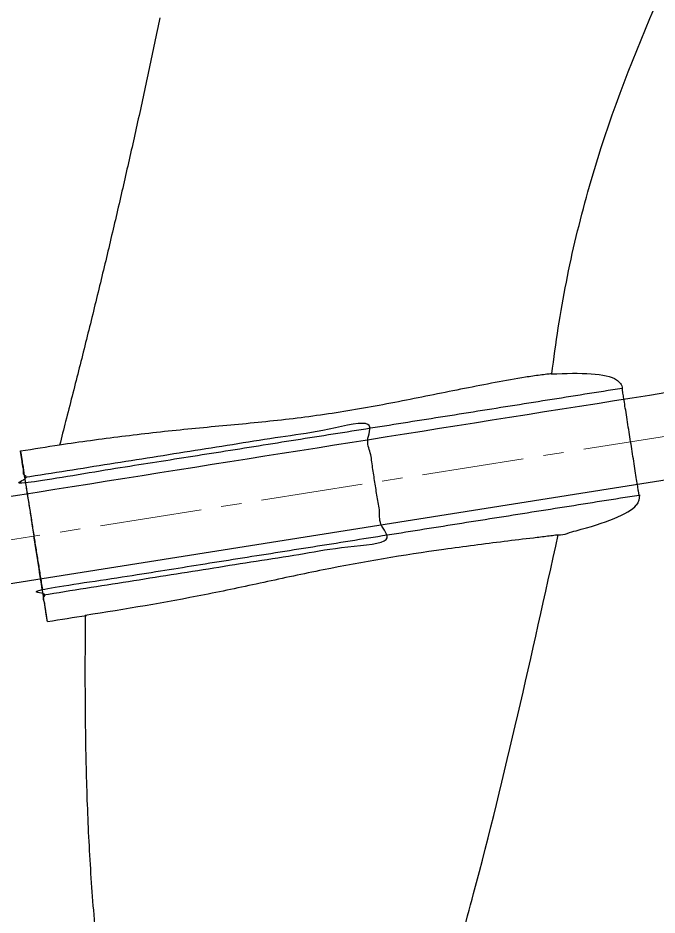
# Model space of a CAD drawing. Header units: inches. Extents: x 5516 to 5996, y -2506 to -2249.
# Drawn here: x 5592.42 to 5599.82, y -2488.8 to -2478.41 of the extents above; entities that cross this region are included whole.
import ezdxf

# ---------------------------------------------------------------- set-up
doc = ezdxf.new("R2010")
doc.units = ezdxf.units.IN
doc.header["$LTSCALE"] = 12
doc.header["$MEASUREMENT"] = 0
doc.linetypes.add('Center', pattern=[0.15748, 0.098425, -0.019685, 0.019685, -0.019685])
doc.layers.add('Make2D$Visible$centerlines', color=251, linetype='Center', lineweight=13, true_color=0x696969)
doc.layers.add('Make2D$Visible$Curves', color=18, linetype='Continuous', true_color=0x000000)

msp = doc.modelspace()

# ---------------------------------------------------------------- linework, layer by layer
at = {"layer": 'Make2D$Visible$centerlines'}
msp.add_line((5587.77498, -2485.17774), (5663.82698, -2473.13228), dxfattribs=at)
at = {"layer": 'Make2D$Visible$Curves'}
msp.add_lwpolyline([(5646.78657, -2475.32499), (5660.29186, -2473.18596), (5660.21364, -2472.69212), (5663.1767, -2472.22281), (5663.02027, -2471.23512), (5663.51411, -2471.15691), (5664.13985, -2475.10766), (5663.64601, -2475.18588), (5663.48957, -2474.19819), (5660.52651, -2474.66749), (5660.44829, -2474.17365), (5591.98914, -2485.01651)], dxfattribs=at)
at = {"layer": 'Make2D$Visible$Curves', "extrusion": (0, 0, -1)}
for centre, radius, start, end in [((-5599.23202, -2482.77706), 0.21486, 124.296929, 141.396035), ((-5599.32786, -2482.70054), 0.09223, 141.396035, 180.001181), ((-5599.44481, -2483.94499), 0.17482, 176.740041, 217.703071), ((-5599.61749, -2483.93515), 0.00186, 0.00059, 176.740041), ((-5599.28766, -2485.85615), 1.56023, 71.160367, 75.078094)]:
    msp.add_arc(centre, radius, start, end, dxfattribs=at)
at = {"layer": 'Make2D$Visible$Curves'}
msp.add_arc((5598.67116, -2484.04931), 0.34889, 271.44755, 288.839633, dxfattribs=at)
for points, degree, knots in [([(5598.6065, -2482.53196), (5598.64745, -2482.17493), (5598.70323, -2481.82051), (5598.84237, -2481.1164), (5598.92627, -2480.76628), (5599.21635, -2479.7348), (5599.46206, -2479.06866), (5600.02143, -2477.76432), (5600.33499, -2477.12608), (5601.00906, -2475.86891), (5601.36956, -2475.25102), (5601.73936, -2474.63977)], 3, [0, 0, 0, 0, 27.19428124, 27.19428124, 54.38856274, 54.38856274, 108.77712573, 108.77712573, 163.16568872, 163.16568872, 217.5542517, 217.5542517, 217.5542517, 217.5542517]), ([(5598.59829, -2482.53223), (5598.58666, -2482.53294), (5598.56667, -2482.53488), (5598.52291, -2482.53967), (5598.49619, -2482.54299), (5598.4135, -2482.55391), (5598.35642, -2482.56238), (5598.18412, -2482.58975), (5598.06683, -2482.61063), (5597.71239, -2482.677), (5597.47444, -2482.72576), (5596.99536, -2482.82233), (5596.75373, -2482.87052), (5596.27162, -2482.95769), (5596.03048, -2482.99617), (5595.5478, -2483.06014), (5595.30627, -2483.0857), (5594.82356, -2483.13191), (5594.58245, -2483.15333), (5594.10109, -2483.20211), (5593.86088, -2483.22913), (5593.38074, -2483.28903), (5593.14075, -2483.32164), (5592.90154, -2483.35631)], 3, [0.56027445, 0.56027445, 0.56027445, 0.56027445, 2.34035425, 2.34035425, 4.6807091, 4.6807091, 9.36141878, 9.36141878, 18.72283814, 18.72283814, 37.44567688, 37.44567688, 56.16851561, 56.16851561, 74.89135434, 74.89135434, 93.61419307, 93.61419307, 112.3370318, 112.3370318, 131.05987053, 131.05987053, 149.78270927, 149.78270927, 149.78270927, 149.78270927]), ([(5599.42009, -2482.70054), (5592.50627, -2483.79558), (5592.44761, -2483.4252)], 1, [25.03972117, 25.03972117, 202.83972117, 212.36472117, 212.36472117]), ([(5592.71159, -2485.09192), (5596.66234, -2484.46619), (5596.44725, -2483.10812), (5592.49649, -2483.73385)], 1, [0, 0, 4, 5.375, 9.375, 9.375]), ([(5592.44761, -2483.4252), (5592.44761, -2483.4252), (5592.45197, -2483.45275), (5592.46364, -2483.52645), (5592.46826, -2483.5556), (5592.47926, -2483.62503), (5592.48567, -2483.66556), (5592.50741, -2483.80281), (5592.52529, -2483.91569), (5592.56389, -2484.15939), (5592.58449, -2484.28943), (5592.60404, -2484.41289)], 3, [-40.10689591, -40.10689591, -40.10689591, -40.10689591, -30.08017193, -30.08017193, -25.06680994, -25.06680994, -20.05344796, -20.05344796, -10.02672398, -10.02672398, 0, 0, 0, 0]), ([(5592.76047, -2485.40058), (5592.70181, -2485.03019), (5599.61563, -2483.93515)], 1, [-51.308, -51.308, -41.783, 136.017, 136.017]), ([(5592.76047, -2485.40058), (5592.76047, -2485.40058), (5592.75611, -2485.37303), (5592.74444, -2485.29933), (5592.73982, -2485.27018), (5592.72882, -2485.20074), (5592.72241, -2485.16022), (5592.70067, -2485.02297), (5592.68279, -2484.91009), (5592.64419, -2484.66639), (5592.62359, -2484.53635), (5592.60404, -2484.41289)], 3, [40.10689608, 40.10689608, 40.10689608, 40.10689608, 50.13361967, 50.13361967, 55.14698164, 55.14698164, 60.16034361, 60.16034361, 70.18706754, 70.18706754, 80.21379148, 80.21379148, 80.21379148, 80.21379148]), ([(5598.67998, -2484.39809), (5598.67672, -2484.39817), (5598.67197, -2484.39846), (5598.65211, -2484.40093), (5598.63956, -2484.40259), (5598.60539, -2484.40689), (5598.58038, -2484.41), (5598.50282, -2484.4197), (5598.44799, -2484.42652), (5598.28151, -2484.44674), (5598.16696, -2484.46045), (5597.82184, -2484.5028), (5597.588, -2484.53303), (5596.88675, -2484.6315), (5596.41837, -2484.70904), (5595.72462, -2484.84891), (5595.49501, -2484.89858), (5595.03791, -2484.99723), (5594.81036, -2485.04585), (5594.12522, -2485.1814), (5593.66461, -2485.25751), (5593.19844, -2485.3312)], 3, [-144.37650202, -144.37650202, -144.37650202, -144.37650202, -143.2485606, -143.2485606, -142.12061918, -142.12061918, -139.86473633, -139.86473633, -135.35297064, -135.35297064, -126.32943927, -126.32943927, -108.28237652, -108.28237652, -72.18825101, -72.18825101, -54.14118826, -54.14118826, -36.09412551, -36.09412551, 0, 0, 0, 0]), ([(5595.99086, -2492.43032), (5596.21235, -2492.14969), (5596.41434, -2491.8538), (5596.77073, -2491.23406), (5596.92266, -2490.91241), (5597.18663, -2490.25456), (5597.30019, -2489.91833), (5597.51091, -2489.23937), (5597.60675, -2488.89643), (5598.06575, -2487.17773), (5598.37014, -2485.78701), (5598.67998, -2484.39809)], 3, [0, 0, 0, 0, 27.12384554, 27.12384554, 54.24769108, 54.24769108, 81.37153662, 81.37153662, 108.49538216, 108.49538216, 216.99076432, 216.99076432, 216.99076432, 216.99076432]), ([(5593.19844, -2485.3312), (5593.19787, -2485.40575), (5593.19642, -2485.62203), (5593.1952, -2485.98007), (5593.19655, -2486.40531), (5593.20163, -2486.83064), (5593.21135, -2487.2561), (5593.22638, -2487.6817), (5593.24738, -2488.10745), (5593.2748, -2488.53346), (5593.3099, -2488.95986), (5593.35583, -2489.38662), (5593.41559, -2489.81384), (5593.49209, -2490.24215), (5593.59202, -2490.67148), (5593.72272, -2491.102), (5593.89081, -2491.53305), (5594.10541, -2491.96584), (5594.27921, -2492.24592), (5594.37641, -2492.38805)], 3, [-184.55504498, -184.55504498, -184.55504498, -184.55504498, -178.90255413, -168.15588681, -157.40287839, -146.64049114, -135.86575567, -125.07595897, -114.26800665, -103.4385974, -92.57997329, -81.67520559, -70.70309624, -59.63438027, -48.40871884, -36.93950734, -25.11852272, -12.83835732, 0, 0, 0, 0])]:
    msp.add_open_spline(points, degree=degree, knots=knots, dxfattribs=at)
for points, degree in [([(5591.83271, -2484.02882), (5643.71314, -2475.81177)], 1), ([(5594.0626, -2478.40916), (5594.02289, -2478.6027), (5593.98212, -2478.79742), (5593.94033, -2478.99338)], 3), ([(5593.94027, -2478.99366), (5593.89901, -2479.18715), (5593.85675, -2479.38185), (5593.81352, -2479.57774)], 3), ([(5593.81345, -2479.57804), (5593.77075, -2479.77152), (5593.72711, -2479.96616), (5593.68257, -2480.16198)], 3), ([(5593.68249, -2480.16231), (5593.63845, -2480.35593), (5593.59353, -2480.5507), (5593.54781, -2480.74615)], 3), ([(5593.54773, -2480.74648), (5593.50228, -2480.94081), (5593.45603, -2481.13581), (5593.40923, -2481.33044)], 3), ([(5593.40921, -2481.33055), (5593.36234, -2481.52547), (5593.31493, -2481.72002), (5593.26684, -2481.91446)], 3), ([(5593.26682, -2481.91453), (5593.21867, -2482.10925), (5593.16984, -2482.30385), (5593.12059, -2482.49837)], 3), ([(5593.12058, -2482.4984), (5593.07128, -2482.69309), (5593.02155, -2482.8877), (5592.97177, -2483.08219)], 3), ([(5598.59832, -2482.53289), (5598.93477, -2482.5148), (5599.24154, -2482.52346), (5599.35309, -2482.59955)], 3), ([(5592.97176, -2483.0822), (5592.94838, -2483.17358), (5592.92498, -2483.26493), (5592.90154, -2483.35631)], 3), ([(5592.44761, -2483.4252), (5592.60481, -2483.40031), (5592.75501, -2483.37653), (5592.89872, -2483.35378)], 3), ([(5592.50701, -2483.80027), (5592.70181, -2485.03019)], 1), ([(5598.88589, -2484.34854), (5599.21146, -2484.26178), (5599.50054, -2484.15874), (5599.58312, -2484.0519)], 3), ([(5592.76047, -2485.40058), (5592.91768, -2485.37567), (5593.06787, -2485.35188), (5593.21158, -2485.3291)], 3)]:
    msp.add_open_spline(points, degree=degree, dxfattribs=at)
for points, weights in [([(5599.51786, -2483.31785), (5599.42009, -2482.70054), (5599.42009, -2482.70054)], [1, 0.707106781187, 1]), ([(5599.61563, -2483.93515), (5599.61563, -2483.93515), (5599.51786, -2483.31785)], [1, 0.707106781186, 1])]:
    msp.add_rational_spline(points, weights, degree=2, dxfattribs=at)

doc.saveas('drawing.dxf')
